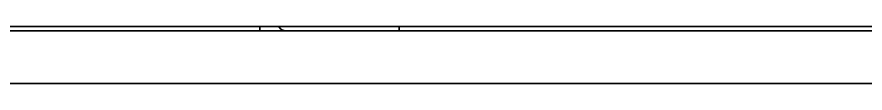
# Model space of a CAD drawing. Extents: x 6327 to 10269, y -393 to 3204.
# Drawn here: x 8696.23 to 8744.52, y 1397.78 to 1401.03 of the extents above; entities that cross this region are included whole.
import ezdxf

# ---------------------------------------------------------------- set-up
doc = ezdxf.new("R2010")
doc.units = 0
doc.header["$LTSCALE"] = 5
doc.layers.add('1', color=7, linetype='CONTINUOUS', true_color=0xffffff)

msp = doc.modelspace()

# ---------------------------------------------------------------- linework, layer by layer
at = {"layer": '1', "color": 7, "linetype": 'Continuous', "lineweight": 35}
for p, q in [((8569.573, 1401.026), (9036.573, 1401.026)), ((8710.064, 1401.026), (8710.064, 1400.776)), ((8717.991, 1401.026), (8717.991, 1400.776)), ((9175.073, 1400.776), (8431.073, 1400.776)), ((9175.073, 1397.776), (8431.073, 1397.776))]:
    msp.add_line(p, q, dxfattribs=at)
msp.add_arc((8711.564, 1401.276, 0.001), 0.5, 209.985, 270, dxfattribs=at)

doc.saveas('drawing.dxf')
